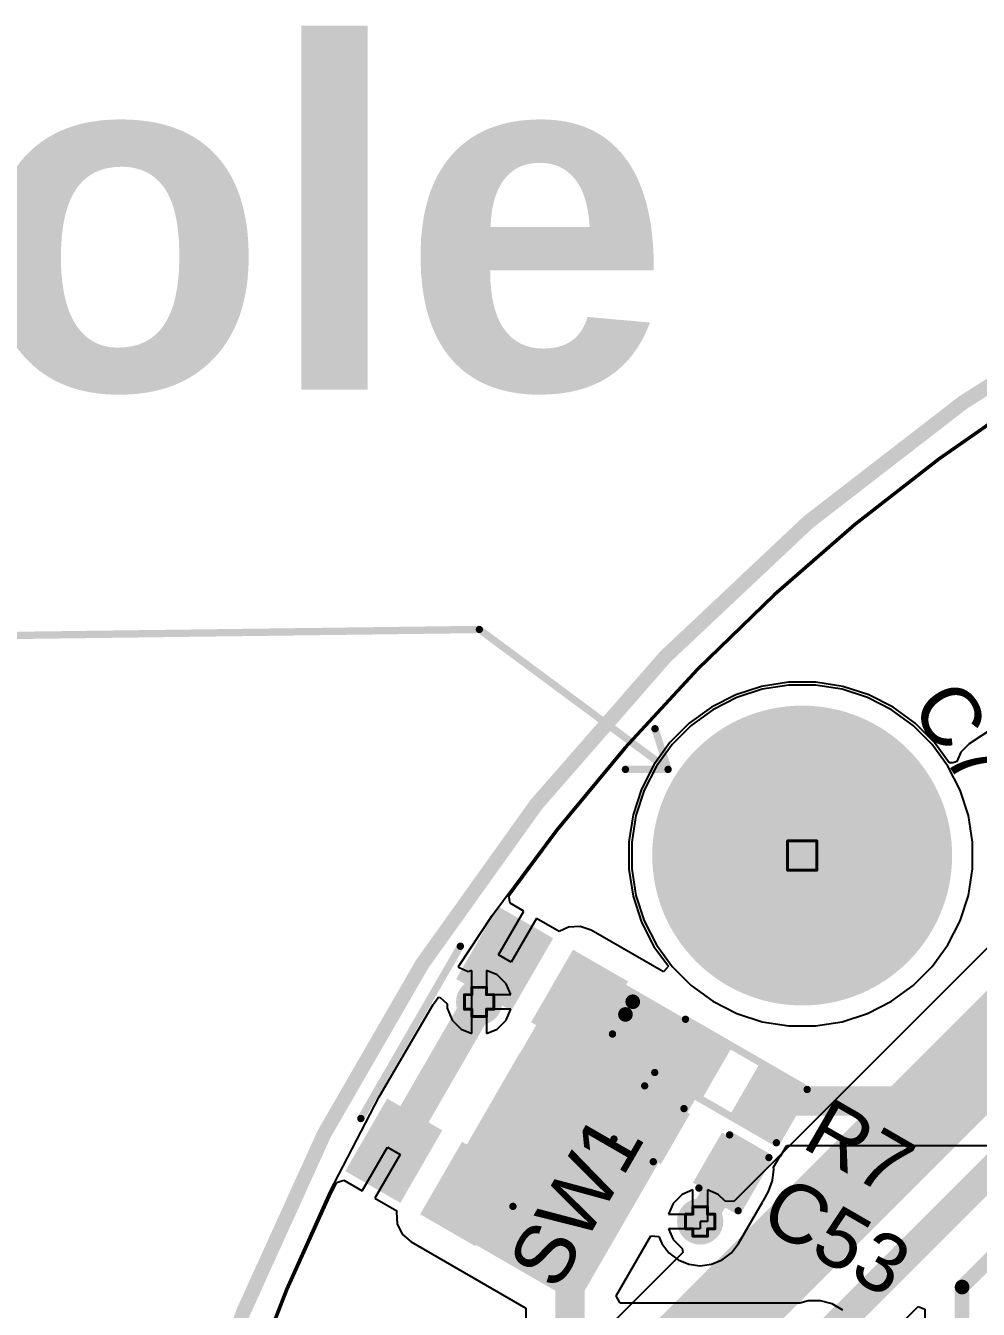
# Model space of a CAD drawing. Header units: inches. Extents: x -60 to 307, y -25 to 134.
# Drawn here: x -13.41 to 3.12, y 33.96 to 56.24 of the extents above; entities that cross this region are included whole.
import ezdxf

# ---------------------------------------------------------------- set-up
doc = ezdxf.new("R2010")
doc.units = ezdxf.units.IN
for name, color, linetype in [('BOARD OUTLINE', 216, 'Continuous'), ('Bottom Layer', 5, 'Continuous'), ('Bottom Solder', 6, 'Continuous'), ('DIMENSION', 6, 'Continuous'), ('Drill Drawing', 1, 'Continuous'), ('Multi-Layer', 9, 'Continuous'), ('Pad Holes', 156, 'Continuous'), ('Top Layer', 1, 'Continuous'), ('Top Overlay', 2, 'Continuous'), ('Top Paste', 8, 'Continuous'), ('Top Solder', 216, 'Continuous'), ('Via Holes', 16, 'Continuous')]:
    doc.layers.add(name, color=color, linetype=linetype)
doc.styles.add('Arial', font='', dxfattribs={"height": 0.2})
doc.styles.add('Arial_Bold', font='', dxfattribs={"height": 0.2})
doc.styles.get('Arial').set_extended_font_data('Arial')
doc.styles.get('Arial_Bold').set_extended_font_data('Arial', bold=True)

# ---------------------------------------------------------------- blocks, each defined once
blk = doc.blocks.new('TS_1185EC_C_D_B_13')
at = {"layer": 'Top Layer'}
for points in [[(-2.55, 1.2), (-1.3, 1.2), (-1.3, 0.3), (-2.55, 0.3)], [(1.3, 1.2), (2.55, 1.2), (2.55, 0.3), (1.3, 0.3)], [(-2.55, -0.3), (-1.3, -0.3), (-1.3, -1.2), (-2.55, -1.2)], [(1.3, -0.3), (2.55, -0.3), (2.55, -1.2), (1.3, -1.2)]]:
    blk.add_hatch(color=1, dxfattribs=at).paths.add_polyline_path(points)
at = {"layer": 'Top Paste'}
for points in [[(-2.55, 1.2), (-1.3, 1.2), (-1.3, 0.3), (-2.55, 0.3)], [(1.3, 1.2), (2.55, 1.2), (2.55, 0.3), (1.3, 0.3)], [(-2.55, -0.3), (-1.3, -0.3), (-1.3, -1.2), (-2.55, -1.2)], [(1.3, -0.3), (2.55, -0.3), (2.55, -1.2), (1.3, -1.2)]]:
    blk.add_hatch(color=8, dxfattribs=at).paths.add_polyline_path(points)
at = {"layer": 'Top Solder'}
for points in [[(-2.652, 1.302), (-1.198, 1.302), (-1.198, 0.198), (-2.652, 0.198)], [(1.198, 1.302), (2.652, 1.302), (2.652, 0.198), (1.198, 0.198)], [(-2.652, -0.198), (-1.198, -0.198), (-1.198, -1.302), (-2.652, -1.302)], [(1.198, -0.198), (2.652, -0.198), (2.652, -1.302), (1.198, -1.302)]]:
    blk.add_hatch(color=216, dxfattribs=at).paths.add_polyline_path(points)
at = {"layer": 'Top Overlay'}
for points in [[(-2.134, 1.549, 0.254, 0.254, 1), (-2.388, 1.549, 0.254, 0.254, 1)], [(-2.451, 1.549, 0.127, 0.127, 1), (-2.324, 1.549, 0.127, 0.127, 1)], [(-2.197, 1.549, 0.127, 0.127, 1), (-2.07, 1.549, 0.127, 0.127, 1)], [(-1.759, 1.524, 0.0635, 0.0635, 1), (-1.695, 1.524, 0.0635, 0.0635, 1)], [(1.695, 1.524, 0.0635, 0.0635, 1), (1.759, 1.524, 0.0635, 0.0635, 1)], [(-1.759, -1.524, 0.0635, 0.0635, 1), (-1.695, -1.524, 0.0635, 0.0635, 1)], [(1.695, -1.524, 0.0635, 0.0635, 1), (1.759, -1.524, 0.0635, 0.0635, 1)]]:
    blk.add_lwpolyline(points, format="xyseb", close=True, dxfattribs=at)
for points in [[(1.727, 1.524, 0.127, 0.127, 0), (-1.727, 1.524, 0.127, 0.127, 0)], [(1.727, -1.524, 0.127, 0.127, 0), (-1.727, -1.524, 0.127, 0.127, 0)]]:
    blk.add_lwpolyline(points, format="xyseb", dxfattribs=at)
blk = doc.blocks.new('R___0603_14')
at = {"layer": 'Top Layer'}
for points in [[(-0.381, 0.4445), (-0.381, -0.4445), (-1.143, -0.4445), (-1.143, 0.4445)], [(1.143, 0.4445), (1.143, -0.4445), (0.381, -0.4445), (0.381, 0.4445)]]:
    blk.add_hatch(color=1, dxfattribs=at).paths.add_polyline_path(points)
at = {"layer": 'Top Paste'}
for points in [[(-0.381, 0.4445), (-0.381, -0.4445), (-1.143, -0.4445), (-1.143, 0.4445)], [(1.143, 0.4445), (1.143, -0.4445), (0.381, -0.4445), (0.381, 0.4445)]]:
    blk.add_hatch(color=8, dxfattribs=at).paths.add_polyline_path(points)
at = {"layer": 'Top Solder'}
for points in [[(-0.2794, 0.5461), (-0.2794, -0.5461), (-1.2446, -0.5461), (-1.2446, 0.5461)], [(1.2446, 0.5461), (1.2446, -0.5461), (0.2794, -0.5461), (0.2794, 0.5461)]]:
    blk.add_hatch(color=216, dxfattribs=at).paths.add_polyline_path(points)
at = {"layer": 'Top Overlay'}
for points in [[(-1.2192, 0.5334, 0.127, 0.127, 0), (-1.2192, -0.5334, 0.127, 0.127, 0)], [(1.2192, 0.5334, 0.127, 0.127, 0), (-1.2192, 0.5334, 0.127, 0.127, 0)], [(1.2192, 0.5334, 0.127, 0.127, 0), (1.2192, -0.5334, 0.127, 0.127, 0)], [(1.2192, -0.5334, 0.127, 0.127, 0), (-1.2192, -0.5334, 0.127, 0.127, 0)]]:
    blk.add_lwpolyline(points, format="xyseb", dxfattribs=at)
for points in [[(-1.25095, 0.5334, 0.0635, 0.0635, 1), (-1.18745, 0.5334, 0.0635, 0.0635, 1)], [(-1.25095, 0.5334, 0.0635, 0.0635, 1), (-1.18745, 0.5334, 0.0635, 0.0635, 1)], [(1.18745, 0.5334, 0.0635, 0.0635, 1), (1.25095, 0.5334, 0.0635, 0.0635, 1)], [(1.18745, 0.5334, 0.0635, 0.0635, 1), (1.25095, 0.5334, 0.0635, 0.0635, 1)], [(-1.25095, -0.5334, 0.0635, 0.0635, 1), (-1.18745, -0.5334, 0.0635, 0.0635, 1)], [(-1.25095, -0.5334, 0.0635, 0.0635, 1), (-1.18745, -0.5334, 0.0635, 0.0635, 1)], [(1.18745, -0.5334, 0.0635, 0.0635, 1), (1.25095, -0.5334, 0.0635, 0.0635, 1)], [(1.18745, -0.5334, 0.0635, 0.0635, 1), (1.25095, -0.5334, 0.0635, 0.0635, 1)]]:
    blk.add_lwpolyline(points, format="xyseb", close=True, dxfattribs=at)
blk = doc.blocks.new('C___0603_33')
at = {"layer": 'Top Layer'}
for points in [[(-0.381, 0.445), (-0.381, -0.445), (-1.143, -0.445), (-1.143, 0.445)], [(1.143, 0.445), (1.143, -0.445), (0.381, -0.445), (0.381, 0.445)]]:
    blk.add_hatch(color=1, dxfattribs=at).paths.add_polyline_path(points)
at = {"layer": 'Top Paste'}
for points in [[(-0.381, 0.445), (-0.381, -0.445), (-1.143, -0.445), (-1.143, 0.445)], [(1.143, 0.445), (1.143, -0.445), (0.381, -0.445), (0.381, 0.445)]]:
    blk.add_hatch(color=8, dxfattribs=at).paths.add_polyline_path(points)
at = {"layer": 'Top Solder'}
for points in [[(-0.321, 0.504), (-0.321, -0.504), (-1.203, -0.504), (-1.203, 0.504)], [(1.203, 0.504), (1.203, -0.504), (0.321, -0.504), (0.321, 0.504)]]:
    blk.add_hatch(color=216, dxfattribs=at).paths.add_polyline_path(points)
at = {"layer": 'Top Overlay'}
for points in [[(-1.245, 0.533, 0.127, 0.127, 0), (-0.457, 0.533, 0.127, 0.127, 0)], [(-1.245, -0.533, 0.127, 0.127, 0), (-1.245, 0.533, 0.127, 0.127, 0)], [(0.457, 0.533, 0.127, 0.127, 0), (1.245, 0.533, 0.127, 0.127, 0)], [(1.245, -0.533, 0.127, 0.127, 0), (1.245, 0.533, 0.127, 0.127, 0)], [(-1.245, -0.533, 0.127, 0.127, 0), (-0.457, -0.533, 0.127, 0.127, 0)], [(0.457, -0.533, 0.127, 0.127, 0), (1.245, -0.533, 0.127, 0.127, 0)]]:
    blk.add_lwpolyline(points, format="xyseb", dxfattribs=at)
for points in [[(-1.276, 0.533, 0.0635, 0.0635, 1), (-1.213, 0.533, 0.0635, 0.0635, 1)], [(-1.276, 0.533, 0.0635, 0.0635, 1), (-1.213, 0.533, 0.0635, 0.0635, 1)], [(-0.489, 0.533, 0.0635, 0.0635, 1), (-0.425, 0.533, 0.0635, 0.0635, 1)], [(0.425, 0.533, 0.0635, 0.0635, 1), (0.489, 0.533, 0.0635, 0.0635, 1)], [(1.213, 0.533, 0.0635, 0.0635, 1), (1.276, 0.533, 0.0635, 0.0635, 1)], [(1.213, 0.533, 0.0635, 0.0635, 1), (1.276, 0.533, 0.0635, 0.0635, 1)], [(-1.276, -0.533, 0.0635, 0.0635, 1), (-1.213, -0.533, 0.0635, 0.0635, 1)], [(-1.276, -0.533, 0.0635, 0.0635, 1), (-1.213, -0.533, 0.0635, 0.0635, 1)], [(-0.489, -0.533, 0.0635, 0.0635, 1), (-0.425, -0.533, 0.0635, 0.0635, 1)], [(0.425, -0.533, 0.0635, 0.0635, 1), (0.489, -0.533, 0.0635, 0.0635, 1)], [(1.213, -0.533, 0.0635, 0.0635, 1), (1.276, -0.533, 0.0635, 0.0635, 1)], [(1.213, -0.533, 0.0635, 0.0635, 1), (1.276, -0.533, 0.0635, 0.0635, 1)]]:
    blk.add_lwpolyline(points, format="xyseb", close=True, dxfattribs=at)

msp = doc.modelspace()

# ---------------------------------------------------------------- hatches: boundary and pattern name
at = {"layer": 'Bottom Layer'}
h = msp.add_hatch(color=5, dxfattribs=at)
edge = h.paths.add_edge_path()
edge.add_arc((0.068, 41.835), 2.5, 0, 360)
h = msp.add_hatch(color=5, dxfattribs=at)
edge = h.paths.add_edge_path()
edge.add_arc((-5.537, 39.294), 0.3, 0, 360)
h = msp.add_hatch(color=5, dxfattribs=at)
edge = h.paths.add_edge_path()
edge.add_arc((-1.702, 35.484), 0.3, 0, 360)
at = {"layer": 'Bottom Solder'}
h = msp.add_hatch(color=6, dxfattribs=at)
edge = h.paths.add_edge_path()
edge.add_arc((0.068, 41.835), 2.602, 0, 360)
h = msp.add_hatch(color=6, dxfattribs=at)
edge = h.paths.add_edge_path()
edge.add_arc((-5.537, 39.294), 0.402, 0, 360)
h = msp.add_hatch(color=6, dxfattribs=at)
edge = h.paths.add_edge_path()
edge.add_arc((-1.702, 35.484), 0.402, 0, 360)
at = {"layer": 'Multi-Layer'}
h = msp.add_hatch(color=9, dxfattribs=at)
edge = h.paths.add_edge_path()
edge.add_arc((0.068, 41.835), 2.5, 0, 360)
at = {"layer": 'Pad Holes'}
h = msp.add_hatch(color=7, dxfattribs=at)
edge = h.paths.add_edge_path()
edge.add_arc((0.068, 41.835), 1.5, 0, 360)
at = {"layer": 'Top Layer'}
h = msp.add_hatch(color=1, dxfattribs=at)
edge = h.paths.add_edge_path()
edge.add_arc((0.068, 41.835), 2.5, 0, 360)
for points in [[(-5.478, 39.957), (-7.153, 37.056), (-6.664, 36.774), (-4.989, 39.675)], [(-1.228, 38.576), (-3.854, 40.093), (-6.461, 35.578), (-3.834, 34.062)], [(-4.15, 39.122), (-5.825, 36.221), (-5.454, 36.007), (-3.779, 38.908)], [(-4.043, 37.959), (-4.831, 38.414), (-5.999, 36.391), (-5.211, 35.936)]]:
    msp.add_hatch(color=1, dxfattribs=at).paths.add_polyline_path(points)
h = msp.add_hatch(color=1, dxfattribs=at)
edge = h.paths.add_edge_path()
edge.add_arc((-5.537, 39.294), 0.3, 0, 360)
h = msp.add_hatch(color=1, dxfattribs=at)
edge = h.paths.add_edge_path()
edge.add_arc((-1.702, 35.484), 0.3, 0, 360)
at = {"layer": 'Top Solder'}
h = msp.add_hatch(color=216, dxfattribs=at)
edge = h.paths.add_edge_path()
edge.add_arc((0.068, 41.835), 2.602, 0, 360)
h = msp.add_hatch(color=216, dxfattribs=at)
edge = h.paths.add_edge_path()
edge.add_arc((-5.537, 39.294), 0.402, 0, 360)
h = msp.add_hatch(color=216, dxfattribs=at)
edge = h.paths.add_edge_path()
edge.add_arc((-1.702, 35.484), 0.402, 0, 360)
at = {"layer": 'Via Holes'}
h = msp.add_hatch(color=7, dxfattribs=at)
edge = h.paths.add_edge_path()
edge.add_arc((-5.537, 39.294), 0.15, 0, 360)
h = msp.add_hatch(color=7, dxfattribs=at)
edge = h.paths.add_edge_path()
edge.add_arc((-1.702, 35.484), 0.15, 0, 360)

# ---------------------------------------------------------------- linework, layer by layer
at = {"layer": 'BOARD OUTLINE'}
msp.add_lwpolyline([(33.89, 54.238, 0.254, 0.254, -6.230382), (11.984, 54.26, 0.254, 0.254, 0)], format="xyseb", dxfattribs=at)
at = {"layer": 'Bottom Layer'}
for p, q in [((2.438, 48.734), (3.961, 49.795)), ((0.975, 47.591), (2.438, 48.734)), ((-0.425, 46.372), (0.975, 47.591)), ((-1.757, 45.079), (-0.425, 46.372)), ((-3.017, 43.716), (-1.757, 45.079)), ((-0.164, 44.793), (-0.624, 44.72)), ((0.301, 44.793), (-0.164, 44.793)), ((0.761, 44.72), (0.301, 44.793)), ((-1.067, 44.576), (-1.482, 44.365)), ((-0.624, 44.72), (-1.067, 44.576)), ((1.204, 44.576), (0.761, 44.72)), ((1.618, 44.365), (1.204, 44.576)), ((-1.482, 44.365), (-1.858, 44.091)), ((1.995, 44.091), (1.618, 44.365)), ((-1.858, 44.091), (-2.187, 43.762)), ((2.324, 43.762), (1.995, 44.091)), ((-4.202, 42.288), (-3.017, 43.716)), ((-2.187, 43.762), (-2.461, 43.385)), ((2.598, 43.385), (2.324, 43.762)), ((-2.461, 43.385), (-2.672, 42.971)), ((2.809, 42.971), (2.598, 43.385)), ((-2.672, 42.971), (-2.816, 42.528)), ((2.953, 42.528), (2.809, 42.971)), ((-2.816, 42.528), (-2.889, 42.068)), ((3.026, 42.068), (2.953, 42.528)), ((-5.309, 40.797), (-4.202, 42.288)), ((-2.889, 42.068), (-2.889, 41.603)), ((3.026, 41.603), (3.026, 42.068)), ((-2.889, 41.603), (-2.816, 41.143)), ((4.696, 41.646), (-1.119, 35.831)), ((2.953, 41.143), (3.026, 41.603)), ((-2.816, 41.143), (-2.672, 40.7)), ((2.809, 40.7), (2.953, 41.143)), ((-5.895, 39.912), (-5.309, 40.797)), ((-2.672, 40.7), (-2.461, 40.285)), ((2.598, 40.285), (2.809, 40.7)), ((-2.461, 40.285), (-2.187, 39.909)), ((2.324, 39.909), (2.598, 40.285)), ((-5.886, 39.887), (-5.895, 39.912)), ((-5.726, 39.815), (-5.886, 39.887)), ((-2.187, 39.909), (-1.858, 39.58)), ((1.995, 39.58), (2.324, 39.909)), ((-5.664, 39.841), (-5.726, 39.815)), ((-5.664, 39.294), (-5.664, 39.841)), ((-5.223, 39.763), (-5.41, 39.841)), ((-5.41, 39.841), (-5.41, 39.421)), ((-5.068, 39.608), (-5.223, 39.763)), ((-4.99, 39.421), (-5.068, 39.608)), ((-1.858, 39.58), (-1.482, 39.306)), ((1.618, 39.306), (1.995, 39.58)), ((-7.273, 37.649), (-6.334, 39.249)), ((-6.334, 39.249), (-6.251, 39.374)), ((-6.251, 39.374), (-6.218, 39.378)), ((-6.218, 39.378), (-6.091, 39.263)), ((-6.091, 39.263), (-6.091, 39.184)), ((-5.664, 38.747), (-5.664, 39.294)), ((-5.41, 39.421), (-4.99, 39.421)), ((-1.482, 39.306), (-1.067, 39.095)), ((1.204, 39.095), (1.618, 39.306)), ((-6.091, 39.184), (-6.007, 38.98)), ((-4.99, 39.167), (-5.41, 39.167)), ((-5.41, 39.167), (-5.41, 38.747)), ((-5.068, 38.98), (-4.99, 39.167)), ((-1.067, 39.095), (-0.624, 38.951)), ((0.761, 38.951), (1.204, 39.095)), ((-6.007, 38.98), (-5.851, 38.824)), ((-5.851, 38.824), (-5.664, 38.747)), ((-5.41, 38.747), (-5.223, 38.824)), ((-5.223, 38.824), (-5.068, 38.98)), ((-0.624, 38.951), (-0.164, 38.878)), ((-0.164, 38.878), (0.301, 38.878)), ((0.301, 38.878), (0.761, 38.951)), ((-8.126, 36), (-7.273, 37.649)), ((-8.888, 34.307), (-8.126, 36)), ((-2.016, 35.953), (-2.171, 35.798)), ((-1.829, 36.031), (-2.016, 35.953)), ((-1.829, 35.611), (-1.829, 36.031)), ((-1.388, 35.953), (-1.575, 36.031)), ((-1.575, 36.031), (-1.575, 35.484)), ((-1.271, 35.837), (-1.388, 35.953)), ((-2.171, 35.798), (-2.249, 35.611)), ((-1.119, 35.831), (-1.271, 35.837)), ((-2.249, 35.611), (-1.829, 35.611)), ((-1.575, 35.484), (-1.702, 35.484)), ((-1.702, 35.484), (-1.702, 35.357)), ((-1.702, 35.357), (-2.249, 35.357)), ((-2.249, 35.357), (-2.171, 35.17)), ((-2.171, 35.17), (-2.016, 35.014)), ((-2.016, 35.014), (-2.002, 34.948)), ((-2.002, 34.948), (-3.728, 33.223)), ((-9.558, 32.576), (-8.888, 34.307)), ((1.002, 32.935), (2.078, 34.011)), ((2.078, 34.011), (2.195, 33.962)), ((2.195, 33.962), (2.195, 30.088))]:
    msp.add_line(p, q, dxfattribs=at)
for points in [[(0.279, 33.299, 0.508, 0.508, 0), (9.35, 42.37, 0.508, 0.508, 0)], [(-2.822, 32.317, 1.524, 1.524, 0), (5.601, 40.74, 1.524, 1.524, 0)], [(2.842, 34.346, 0.254, 0.254, 0), (4.806, 36.309, 0.254, 0.254, 0)], [(2.842, 29.708, 0.254, 0.254, 0), (2.842, 34.346, 0.254, 0.254, 0)]]:
    msp.add_lwpolyline(points, format="xyseb", dxfattribs=at)
msp.add_lwpolyline([(2.779, 34.346, 0.127, 0.127, 1), (2.906, 34.346, 0.127, 0.127, 1)], format="xyseb", close=True, dxfattribs=at)
msp.add_lwpolyline([(2.779, 34.346, 0.127, 0.127, 1), (2.906, 34.346, 0.127, 0.127, 1)], format="xyseb", close=True, dxfattribs=at)
at = {"layer": 'DIMENSION'}
for points in [[(-22.479, 45.542, 0.127, 0.127, 0), (-5.533, 45.759, 0.127, 0.127, 0)], [(-5.533, 45.759, 0.127, 0.127, 0), (-2.258, 43.33, 0.127, 0.127, 0)], [(-2.486, 44.036, 0.127, 0.127, 0), (-2.258, 43.33, 0.127, 0.127, 0)], [(-2.999, 43.33, 0.127, 0.127, 0), (-2.258, 43.33, 0.127, 0.127, 0)]]:
    msp.add_lwpolyline(points, format="xyseb", dxfattribs=at)
for points in [[(-5.565, 45.759, 0.0635, 0.0635, 1), (-5.502, 45.759, 0.0635, 0.0635, 1)], [(-5.565, 45.759, 0.0635, 0.0635, 1), (-5.502, 45.759, 0.0635, 0.0635, 1)], [(-2.518, 44.036, 0.0635, 0.0635, 1), (-2.454, 44.036, 0.0635, 0.0635, 1)], [(-3.031, 43.33, 0.0635, 0.0635, 1), (-2.967, 43.33, 0.0635, 0.0635, 1)], [(-2.29, 43.33, 0.0635, 0.0635, 1), (-2.226, 43.33, 0.0635, 0.0635, 1)], [(-2.29, 43.33, 0.0635, 0.0635, 1), (-2.226, 43.33, 0.0635, 0.0635, 1)], [(-2.29, 43.33, 0.0635, 0.0635, 1), (-2.226, 43.33, 0.0635, 0.0635, 1)]]:
    msp.add_lwpolyline(points, format="xyseb", close=True, dxfattribs=at)
at = {"layer": 'Drill Drawing'}
for points in [[(-0.186, 42.089, 0.0508, 0.0508, 0), (0.322, 42.089, 0.0508, 0.0508, 0)], [(-0.186, 41.581, 0.0508, 0.0508, 0), (-0.186, 42.089, 0.0508, 0.0508, 0)], [(0.322, 41.581, 0.0508, 0.0508, 0), (0.322, 42.089, 0.0508, 0.0508, 0)], [(-0.186, 41.581, 0.0508, 0.0508, 0), (0.322, 41.581, 0.0508, 0.0508, 0)], [(-5.791, 39.167, 0.0508, 0.0508, 0), (-5.791, 39.421, 0.0508, 0.0508, 0)], [(-5.791, 39.421, 0.0508, 0.0508, 0), (-5.664, 39.421, 0.0508, 0.0508, 0)], [(-5.664, 39.421, 0.0508, 0.0508, 0), (-5.664, 39.548, 0.0508, 0.0508, 0)], [(-5.664, 39.548, 0.0508, 0.0508, 0), (-5.41, 39.548, 0.0508, 0.0508, 0)], [(-5.41, 39.421, 0.0508, 0.0508, 0), (-5.41, 39.548, 0.0508, 0.0508, 0)], [(-5.41, 39.421, 0.0508, 0.0508, 0), (-5.283, 39.421, 0.0508, 0.0508, 0)], [(-5.283, 39.167, 0.0508, 0.0508, 0), (-5.283, 39.421, 0.0508, 0.0508, 0)], [(-5.791, 39.167, 0.0508, 0.0508, 0), (-5.664, 39.167, 0.0508, 0.0508, 0)], [(-5.664, 39.04, 0.0508, 0.0508, 0), (-5.664, 39.167, 0.0508, 0.0508, 0)], [(-5.664, 39.04, 0.0508, 0.0508, 0), (-5.41, 39.04, 0.0508, 0.0508, 0)], [(-5.41, 39.167, 0.0508, 0.0508, 0), (-5.283, 39.167, 0.0508, 0.0508, 0)], [(-5.41, 39.04, 0.0508, 0.0508, 0), (-5.41, 39.167, 0.0508, 0.0508, 0)], [(-1.829, 35.611, 0.0508, 0.0508, 0), (-1.829, 35.738, 0.0508, 0.0508, 0)], [(-1.829, 35.738, 0.0508, 0.0508, 0), (-1.575, 35.738, 0.0508, 0.0508, 0)], [(-1.575, 35.611, 0.0508, 0.0508, 0), (-1.575, 35.738, 0.0508, 0.0508, 0)], [(-1.956, 35.357, 0.0508, 0.0508, 0), (-1.956, 35.611, 0.0508, 0.0508, 0)], [(-1.956, 35.611, 0.0508, 0.0508, 0), (-1.829, 35.611, 0.0508, 0.0508, 0)], [(-1.575, 35.611, 0.0508, 0.0508, 0), (-1.448, 35.611, 0.0508, 0.0508, 0)], [(-1.448, 35.357, 0.0508, 0.0508, 0), (-1.448, 35.611, 0.0508, 0.0508, 0)], [(-1.956, 35.357, 0.0508, 0.0508, 0), (-1.829, 35.357, 0.0508, 0.0508, 0)], [(-1.829, 35.23, 0.0508, 0.0508, 0), (-1.829, 35.357, 0.0508, 0.0508, 0)], [(-1.829, 35.23, 0.0508, 0.0508, 0), (-1.575, 35.23, 0.0508, 0.0508, 0)], [(-1.575, 35.357, 0.0508, 0.0508, 0), (-1.448, 35.357, 0.0508, 0.0508, 0)], [(-1.575, 35.23, 0.0508, 0.0508, 0), (-1.575, 35.357, 0.0508, 0.0508, 0)]]:
    msp.add_lwpolyline(points, format="xyseb", dxfattribs=at)
for points in [[(-0.198, 42.089, 0.0254, 0.0254, 1), (-0.173, 42.089, 0.0254, 0.0254, 1)], [(-0.198, 42.089, 0.0254, 0.0254, 1), (-0.173, 42.089, 0.0254, 0.0254, 1)], [(0.31, 42.089, 0.0254, 0.0254, 1), (0.335, 42.089, 0.0254, 0.0254, 1)], [(0.31, 42.089, 0.0254, 0.0254, 1), (0.335, 42.089, 0.0254, 0.0254, 1)], [(-0.198, 41.581, 0.0254, 0.0254, 1), (-0.173, 41.581, 0.0254, 0.0254, 1)], [(-0.198, 41.581, 0.0254, 0.0254, 1), (-0.173, 41.581, 0.0254, 0.0254, 1)], [(0.31, 41.581, 0.0254, 0.0254, 1), (0.335, 41.581, 0.0254, 0.0254, 1)], [(0.31, 41.581, 0.0254, 0.0254, 1), (0.335, 41.581, 0.0254, 0.0254, 1)], [(-5.804, 39.421, 0.0254, 0.0254, 1), (-5.779, 39.421, 0.0254, 0.0254, 1)], [(-5.804, 39.421, 0.0254, 0.0254, 1), (-5.779, 39.421, 0.0254, 0.0254, 1)], [(-5.677, 39.548, 0.0254, 0.0254, 1), (-5.652, 39.548, 0.0254, 0.0254, 1)], [(-5.677, 39.548, 0.0254, 0.0254, 1), (-5.652, 39.548, 0.0254, 0.0254, 1)], [(-5.677, 39.421, 0.0254, 0.0254, 1), (-5.652, 39.421, 0.0254, 0.0254, 1)], [(-5.677, 39.421, 0.0254, 0.0254, 1), (-5.652, 39.421, 0.0254, 0.0254, 1)], [(-5.423, 39.548, 0.0254, 0.0254, 1), (-5.397, 39.548, 0.0254, 0.0254, 1)], [(-5.423, 39.548, 0.0254, 0.0254, 1), (-5.397, 39.548, 0.0254, 0.0254, 1)], [(-5.423, 39.421, 0.0254, 0.0254, 1), (-5.397, 39.421, 0.0254, 0.0254, 1)], [(-5.423, 39.421, 0.0254, 0.0254, 1), (-5.397, 39.421, 0.0254, 0.0254, 1)], [(-5.296, 39.421, 0.0254, 0.0254, 1), (-5.27, 39.421, 0.0254, 0.0254, 1)], [(-5.296, 39.421, 0.0254, 0.0254, 1), (-5.27, 39.421, 0.0254, 0.0254, 1)], [(-5.804, 39.167, 0.0254, 0.0254, 1), (-5.779, 39.167, 0.0254, 0.0254, 1)], [(-5.804, 39.167, 0.0254, 0.0254, 1), (-5.779, 39.167, 0.0254, 0.0254, 1)], [(-5.677, 39.167, 0.0254, 0.0254, 1), (-5.652, 39.167, 0.0254, 0.0254, 1)], [(-5.677, 39.167, 0.0254, 0.0254, 1), (-5.652, 39.167, 0.0254, 0.0254, 1)], [(-5.677, 39.04, 0.0254, 0.0254, 1), (-5.652, 39.04, 0.0254, 0.0254, 1)], [(-5.677, 39.04, 0.0254, 0.0254, 1), (-5.652, 39.04, 0.0254, 0.0254, 1)], [(-5.423, 39.167, 0.0254, 0.0254, 1), (-5.397, 39.167, 0.0254, 0.0254, 1)], [(-5.423, 39.167, 0.0254, 0.0254, 1), (-5.397, 39.167, 0.0254, 0.0254, 1)], [(-5.423, 39.04, 0.0254, 0.0254, 1), (-5.397, 39.04, 0.0254, 0.0254, 1)], [(-5.423, 39.04, 0.0254, 0.0254, 1), (-5.397, 39.04, 0.0254, 0.0254, 1)], [(-5.296, 39.167, 0.0254, 0.0254, 1), (-5.27, 39.167, 0.0254, 0.0254, 1)], [(-5.296, 39.167, 0.0254, 0.0254, 1), (-5.27, 39.167, 0.0254, 0.0254, 1)], [(-1.841, 35.738, 0.0254, 0.0254, 1), (-1.816, 35.738, 0.0254, 0.0254, 1)], [(-1.841, 35.738, 0.0254, 0.0254, 1), (-1.816, 35.738, 0.0254, 0.0254, 1)], [(-1.587, 35.738, 0.0254, 0.0254, 1), (-1.562, 35.738, 0.0254, 0.0254, 1)], [(-1.587, 35.738, 0.0254, 0.0254, 1), (-1.562, 35.738, 0.0254, 0.0254, 1)], [(-1.968, 35.611, 0.0254, 0.0254, 1), (-1.943, 35.611, 0.0254, 0.0254, 1)], [(-1.968, 35.611, 0.0254, 0.0254, 1), (-1.943, 35.611, 0.0254, 0.0254, 1)], [(-1.841, 35.611, 0.0254, 0.0254, 1), (-1.816, 35.611, 0.0254, 0.0254, 1)], [(-1.841, 35.611, 0.0254, 0.0254, 1), (-1.816, 35.611, 0.0254, 0.0254, 1)], [(-1.587, 35.611, 0.0254, 0.0254, 1), (-1.562, 35.611, 0.0254, 0.0254, 1)], [(-1.587, 35.611, 0.0254, 0.0254, 1), (-1.562, 35.611, 0.0254, 0.0254, 1)], [(-1.46, 35.611, 0.0254, 0.0254, 1), (-1.435, 35.611, 0.0254, 0.0254, 1)], [(-1.46, 35.611, 0.0254, 0.0254, 1), (-1.435, 35.611, 0.0254, 0.0254, 1)], [(-1.968, 35.357, 0.0254, 0.0254, 1), (-1.943, 35.357, 0.0254, 0.0254, 1)], [(-1.968, 35.357, 0.0254, 0.0254, 1), (-1.943, 35.357, 0.0254, 0.0254, 1)], [(-1.841, 35.357, 0.0254, 0.0254, 1), (-1.816, 35.357, 0.0254, 0.0254, 1)], [(-1.841, 35.357, 0.0254, 0.0254, 1), (-1.816, 35.357, 0.0254, 0.0254, 1)], [(-1.841, 35.23, 0.0254, 0.0254, 1), (-1.816, 35.23, 0.0254, 0.0254, 1)], [(-1.841, 35.23, 0.0254, 0.0254, 1), (-1.816, 35.23, 0.0254, 0.0254, 1)], [(-1.587, 35.357, 0.0254, 0.0254, 1), (-1.562, 35.357, 0.0254, 0.0254, 1)], [(-1.587, 35.357, 0.0254, 0.0254, 1), (-1.562, 35.357, 0.0254, 0.0254, 1)], [(-1.587, 35.23, 0.0254, 0.0254, 1), (-1.562, 35.23, 0.0254, 0.0254, 1)], [(-1.587, 35.23, 0.0254, 0.0254, 1), (-1.562, 35.23, 0.0254, 0.0254, 1)], [(-1.46, 35.357, 0.0254, 0.0254, 1), (-1.435, 35.357, 0.0254, 0.0254, 1)], [(-1.46, 35.357, 0.0254, 0.0254, 1), (-1.435, 35.357, 0.0254, 0.0254, 1)]]:
    msp.add_lwpolyline(points, format="xyseb", close=True, dxfattribs=at)
at = {"layer": 'Top Layer'}
for p, q in [((2.464, 48.717), (3.986, 49.779)), ((1, 47.575), (2.464, 48.717)), ((-0.399, 46.356), (1, 47.575)), ((-1.731, 45.063), (-0.399, 46.356)), ((-2.992, 43.7), (-1.731, 45.063)), ((-0.168, 44.843), (-0.636, 44.769)), ((0.305, 44.843), (-0.168, 44.843)), ((0.773, 44.769), (0.305, 44.843)), ((-1.086, 44.623), (-1.508, 44.408)), ((-0.636, 44.769), (-1.086, 44.623)), ((1.223, 44.623), (0.773, 44.769)), ((1.645, 44.408), (1.223, 44.623)), ((4.3, 44.657), (2.966, 43.774)), ((-1.508, 44.408), (-1.891, 44.13)), ((2.028, 44.13), (1.645, 44.408)), ((-1.891, 44.13), (-2.226, 43.795)), ((2.363, 43.795), (2.028, 44.13)), ((-4.177, 42.271), (-2.992, 43.7)), ((-2.226, 43.795), (-2.504, 43.412)), ((2.617, 43.445), (2.363, 43.795)), ((2.966, 43.774), (2.822, 43.632)), ((2.685, 43.445), (2.617, 43.445)), ((2.724, 43.454), (2.685, 43.445)), ((2.754, 43.47), (2.724, 43.454)), ((2.822, 43.632), (2.754, 43.47)), ((-2.504, 43.412), (-2.719, 42.99)), ((-2.719, 42.99), (-2.866, 42.54)), ((-2.866, 42.54), (-2.94, 42.072)), ((-5.024, 41.13), (-4.177, 42.271)), ((-2.94, 42.072), (-2.94, 41.599)), ((-2.94, 41.599), (-2.866, 41.131)), ((-4.998, 41.006), (-5.024, 41.13)), ((-4.764, 40.871), (-4.998, 41.006)), ((-2.866, 41.131), (-2.719, 40.681)), ((-5.204, 40.109), (-4.764, 40.871)), ((-4.544, 40.744), (-4.984, 39.982)), ((-4.147, 40.515), (-4.544, 40.744)), ((-3.988, 40.593), (-4.147, 40.515)), ((-3.787, 40.606), (-3.988, 40.593)), ((-3.595, 40.541), (-3.787, 40.606)), ((-2.719, 40.681), (-2.504, 40.259)), ((-2.34, 39.816), (-3.595, 40.541)), ((-4.984, 39.982), (-5.204, 40.109)), ((-2.504, 40.259), (-2.253, 39.913)), ((-2.253, 39.913), (-2.34, 39.816)), ((-7.568, 36.014), (-7.129, 36.775)), ((-7.129, 36.775), (-6.909, 36.648)), ((-0.308, 36.619), (-0.201, 36.804)), ((-0.201, 36.804), (3.588, 36.804)), ((-6.909, 36.648), (-7.348, 35.887)), ((-0.431, 36.425), (-0.316, 36.624)), ((-0.316, 36.624), (-0.308, 36.619)), ((-0.447, 36.193), (-0.426, 36.393)), ((-0.426, 36.393), (-0.431, 36.425)), ((-8.1, 35.983), (-8.008, 36.162)), ((-8.008, 36.162), (-7.886, 36.198)), ((-7.886, 36.198), (-7.568, 36.014)), ((-0.519, 36.006), (-0.447, 36.193)), ((-8.863, 34.291), (-8.1, 35.983)), ((-7.348, 35.887), (-6.967, 35.667)), ((-0.61, 35.839), (-0.519, 36.006)), ((-6.967, 35.667), (-6.974, 35.646)), ((-1.036, 35.1), (-0.62, 35.821)), ((-0.62, 35.821), (-0.616, 35.83)), ((-0.616, 35.83), (-0.61, 35.839)), ((-6.974, 35.646), (-6.961, 35.444)), ((-6.961, 35.444), (-6.872, 35.263)), ((-6.872, 35.263), (-6.72, 35.13)), ((-3.159, 34.195), (-2.56, 35.233)), ((-2.56, 35.233), (-2.419, 35.223)), ((-2.419, 35.223), (-2.367, 35.1)), ((-6.72, 35.13), (-4.73, 33.981)), ((-2.367, 35.1), (-2.245, 34.94)), ((-1.158, 34.94), (-1.036, 35.1)), ((-2.245, 34.94), (-2.086, 34.818)), ((-2.086, 34.818), (-1.901, 34.741)), ((-1.503, 34.741), (-1.318, 34.818)), ((-1.318, 34.818), (-1.158, 34.94)), ((-1.901, 34.741), (-1.702, 34.715)), ((-1.702, 34.715), (-1.503, 34.741)), ((-9.533, 32.559), (-8.863, 34.291)), ((-3.09, 34.068), (-3.159, 34.195)), ((0.173, 34.107), (0.026, 34.068)), ((0.386, 34.107), (0.173, 34.107)), ((0.591, 34.052), (0.386, 34.107)), ((-4.73, 33.981), (-4.73, 33.702)), ((0.026, 34.068), (-3.09, 34.068)), ((0.776, 33.946), (0.591, 34.052))]:
    msp.add_line(p, q, dxfattribs=at)
for points in [[(-0.508, 37.541, 0.508, 0.508, 0), (-0.477, 37.573, 0.508, 0.508, 0)], [(-0.477, 37.573, 0.508, 0.508, 0), (3.588, 37.573, 0.508, 0.508, 0)], [(-1.285, 36.205, 0.508, 0.508, 0), (-1.194, 36.373, 0.508, 0.508, 0)], [(-1.702, 35.484, 0.508, 0.508, 0), (-1.285, 36.205, 0.508, 0.508, 0)], [(-4.14, 34.849, 0.508, 0.508, 0), (-3.961, 34.67, 0.508, 0.508, 0)], [(-3.961, 33.702, 0.508, 0.508, 0), (-3.961, 34.67, 0.508, 0.508, 0)]]:
    msp.add_lwpolyline(points, format="xyseb", dxfattribs=at)
for points in [[(-0.635, 37.541, 0.254, 0.254, 1), (-0.381, 37.541, 0.254, 0.254, 1)], [(-0.604, 37.573, 0.254, 0.254, 1), (-0.35, 37.573, 0.254, 0.254, 1)], [(-0.604, 37.573, 0.254, 0.254, 1), (-0.35, 37.573, 0.254, 0.254, 1)], [(-1.321, 36.373, 0.254, 0.254, 1), (-1.067, 36.373, 0.254, 0.254, 1)], [(-1.412, 36.205, 0.254, 0.254, 1), (-1.158, 36.205, 0.254, 0.254, 1)], [(-1.412, 36.205, 0.254, 0.254, 1), (-1.158, 36.205, 0.254, 0.254, 1)], [(-1.829, 35.484, 0.254, 0.254, 1), (-1.575, 35.484, 0.254, 0.254, 1)], [(-4.267, 34.849, 0.254, 0.254, 1), (-4.013, 34.849, 0.254, 0.254, 1)], [(-4.088, 34.67, 0.254, 0.254, 1), (-3.834, 34.67, 0.254, 0.254, 1)], [(-4.088, 34.67, 0.254, 0.254, 1), (-3.834, 34.67, 0.254, 0.254, 1)]]:
    msp.add_lwpolyline(points, format="xyseb", close=True, dxfattribs=at)

# ---------------------------------------------------------------- block references
for name, p, rotation in [('TS_1185EC_C_D_B_13', (-5.407, 38.004), 240), ('R___0603_14', (-1.168, 37.922), 150), ('C___0603_33', (-1.854, 36.754), 329.9999999999999)]:
    msp.add_blockref(name, p, dxfattribs=dict(rotation=rotation))

# ---------------------------------------------------------------- texts
at = {"layer": 'DIMENSION', "style": 'Arial_Bold'}
msp.add_text('Mounting Hole', height=6, dxfattribs=at).set_placement((-60.408, 49.919))
at = {"layer": 'Top Overlay', "style": 'Arial'}
for s, rotation, p in [('C7', 303.5, (1.929, 44.418)), ('R7', 330, (0.029, 36.788)), ('SW1', 60, (-4.191, 34.254)), ('C53', 330, (-0.716, 35.442))]:
    msp.add_text(s, height=1.016, rotation=rotation, dxfattribs=at).set_placement(p)

doc.saveas('drawing.dxf')
